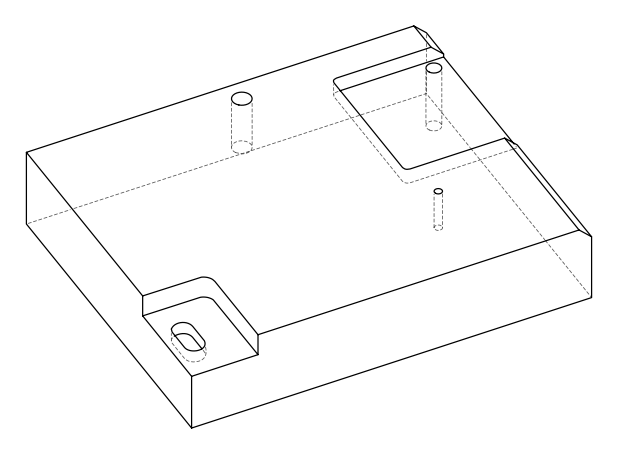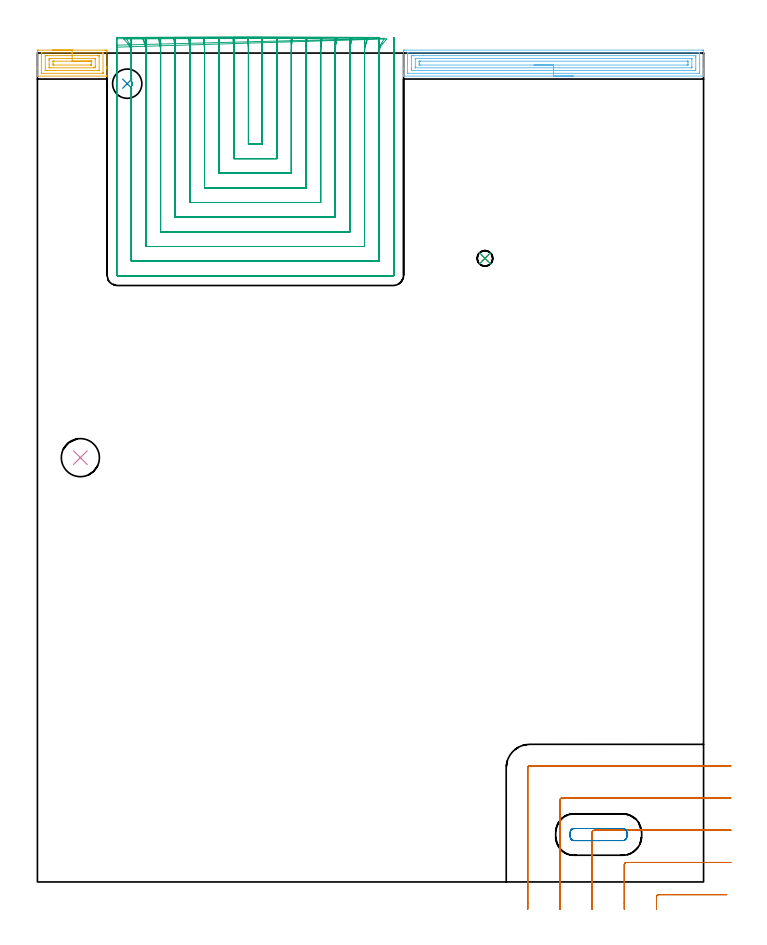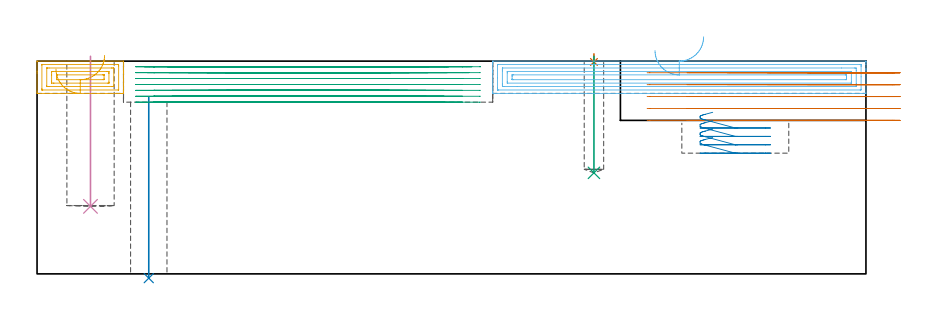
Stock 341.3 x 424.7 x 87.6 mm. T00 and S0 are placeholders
(PLAN: 9 operations, 7 tool changes, 70.4 min)
(1 SPOT_DRILL | STEP1POCKET | NXT0321_9005460120000 | 0.03 min | 1 mm3)
(2 INDEXABLE_INSERT_DRILL_THROUGH_HOLE_FROM_SOLID | STEP1HOLE | NXT0302_001 | 0.3 min | 15443 mm3)
(3 DRILL_BLIND_HOLE_INTO_CENTER | STEP1POCKET | NXT0301_051 | 0.19 min | 2248 mm3)
(4 INDEXABLE_INSERT_DRILL_BLIND_HOLE_FROM_SOLID | STEP1POCKET_1 | NXT0302_010 | 0.25 min | 17760 mm3)
(5 AREA_MILL | FG_CHAMFER_SURFACE | UGT0205_001 | 1.69 min | 3753 mm3)
(6 AREA_MILL_1 | FG_CHAMFER_SURFACE_1 | UGT0205_001 | 6.42 min | 14200 mm3)
(7 MILL_CORNER_NOTCH_RECTANGULAR | CORNER_NOTCH_RECTANGULAR | UGT0201_105 | Follow Part, ap 5.5, ae 75% | 6.16 min | 173171 mm3)
(8 MILL_RECTANGULAR_POCKET | POCKET_RECTANGULAR_STRAIGHT | UGT0201_133 | Follow Part, ap 3.75, ae 75% | 0.95 min | 11512 mm3)
(9 MILL_SLOT | SLOT_PARTIAL_RECTANGULAR | NXT0201_013 | Follow Part, ap 2.5, ae 75% | 54.4 min | 301579 mm3)
(TOOL NXT0321_9005460120000 | NC Spot Drill, 142deg, 12mm, Carbide, Uncoated | D12 PA142 FL30 Z2)
(TOOL NXT0302_001 | Index. Insert Drill 15mm [880-D1500L20-05] | D15 PA176 FL75 Z2)
(TOOL NXT0301_051 | Carbide Drill 8mm [860.1-0800-040A1-MM 2214] | D8 PA140 FL53 Z2)
(TOOL NXT0302_010 | Index. Insert Drill 19.5mm [880-D1950L25-05] | D19.5 PA176 FL98 Z2)
(TOOL UGT0205_001 | Chamfer Mill 20 x 3 x 45 deg. | D20 FL50 Z2)
(TOOL UGT0201_105 | End Mill 22 mm | D22 FL25 Z2)
(TOOL UGT0201_133 | Carbide End Mill 15.0 | D15 FL30 Z4)
(TOOL NXT0201_013 | ENDMILL 10mm | D10 FL30 Z4)
(OP 1 SPOT_DRILL)
G17 G21 G94 G90
T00 M6
G54
G17 G0 G90 X229.3 Y319.5 S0 M3
G43 Z97.6 H0
G94 G81 G98 Z87.256 F250. R90.6
G80
M5
M2
(OP 2 INDEXABLE_INSERT_DRILL_THROUGH_HOLE_FROM_SOLID)
G17 G21 G94 G90
T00 M6
G54
G17 G0 G90 X46. Y409. S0 M3
G43 Z97.6 H1
G94 G81 G98 Z-1.762 F250. R72.7
G80
M5
M2
(OP 3 DRILL_BLIND_HOLE_INTO_CENTER)
G17 G21 G94 G90
T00 M6
G54
G17 G0 G90 X229.3 Y319.5 S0 M3
G43 Z97.6 H1
G94 G81 G98 Z41.6 F250. R89.6
G80
M5
M2
(OP 4 INDEXABLE_INSERT_DRILL_BLIND_HOLE_FROM_SOLID)
G17 G21 G94 G90
T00 M6
G54
G17 G0 G90 X22. Y217.4 S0 M3
G43 Z97.6 H1
G94 G81 G98 Z27.8 F250. R89.6
G80
M5
M2
(OP 5 AREA_MILL)
G17 G21 G94 G90
T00 M6
G54
G17 G0 G90 X7.8 Y426.2 S1061 M3
G43 Z97.6 H0
Z84.3
G94 G1 X7.838 Z83.428 F250.
X7.952 Z82.563
X8.141 Z81.712
X8.403 Z80.88
X8.737 Z80.074
X9.14 Z79.3
X9.608 Z78.564
X10.14 Z77.872
X10.729 Z77.229
X11.372 Z76.64
X12.064 Z76.108
X12.8 Z75.64
X13.574 Z75.237
X14.38 Z74.903
X15.212 Z74.641
X16.064 Z74.452
X16.928 Z74.338
X17.8 Z74.3
X34.609
X35.082 Y426.199 Z74.301
X35.547 Y426.193 Z74.303
X35.592 Y426.191 Z74.305
X35.596 Y425.73 Z74.766
X35.6 Y425.213 Z75.283
Y417.784 Z82.709
Y417.052 Z83.447
Y416.902 Z83.596
X35.599 Y413.058 Z87.44
X35.59 Y412.905 Z87.592
X35.525 Y412.9 Z87.6
X0.075
X0.01 Y412.905 Z87.592
X0. Y413.06 Z87.438
Y417.052 Z83.447
Y417.784 Z82.709
Y425.214 Z75.282
X0.004 Y425.73 Z74.766
X0.008 Y426.191 Z74.305
X0.053 Y426.194 Z74.303
X0.518 Y426.2 Z74.3
X17.8
Y424.786 Z75.714
X33.371 Y424.785 Z75.715
X33.514 Y424.782 Z75.718
X33.579 Y424.779 Z75.721
X33.59 Y424.746 Z75.754
X33.594 Y424.7 Z75.8
X33.599 Y424.558 Z75.942
X33.6 Y414.847 Z85.653
X33.596 Y414.557 Z85.943
X33.59 Y414.364 Z86.136
X33.584 Y414.32 Z86.18
X33.566 Y414.318 Z86.182
X33.515 Y414.316 Z86.184
X33.309 Y414.314 Z86.186
X33.248
X2.229 Y414.315 Z86.185
X2.086 Y414.318 Z86.182
X2.021 Y414.321 Z86.179
X2.01 Y414.354 Z86.146
X2.006 Y414.4 Z86.1
X2.001 Y414.542 Z85.958
X2. Y424.253 Z76.247
X2.004 Y424.543 Z75.957
X2.01 Y424.736 Z75.764
X2.016 Y424.78 Z75.72
X2.034 Y424.782 Z75.718
X2.085 Y424.784 Z75.716
X2.291 Y424.786 Z75.714
X2.352
X17.8
Y423.372 Z77.128
X30.65 Y423.371 Z77.129
X31.246 Y423.37 Z77.13
X31.537 Y423.367 Z77.133
X31.573 Y423.365 Z77.135
X31.59 Y423.352 Z77.148
X31.595 Y423.27 Z77.23
X31.599 Y423.144 Z77.356
X31.6 Y415.956 Z84.544
X31.598 Y415.893 Z84.607
X31.59 Y415.767 Z84.733
X31.582 Y415.734 Z84.766
X31.572 Y415.732 Z84.768
X31.537 Y415.73 Z84.77
X30.942 Y415.729 Z84.771
X30.65 Y415.728 Z84.772
X4.95 Y415.729 Z84.771
X4.354 Y415.73 Z84.77
X4.063 Y415.733 Z84.767
X4.027 Y415.735 Z84.765
X4.01 Y415.748 Z84.752
X4.005 Y415.83 Z84.67
X4.001 Y415.956 Z84.544
X4. Y423.144 Z77.356
X4.002 Y423.207 Z77.293
X4.01 Y423.333 Z77.167
X4.018 Y423.366 Z77.134
X4.028 Y423.368 Z77.132
X4.063 Y423.37 Z77.13
X4.658 Y423.371 Z77.129
X4.95 Y423.372 Z77.128
X17.8
Y421.957 Z78.543
X29.121
X29.56 Y421.952 Z78.548
X29.581 Y421.951 Z78.549
X29.59 Y421.936 Z78.564
X29.595 Y421.872 Z78.628
X29.598 Y421.741 Z78.759
X29.6 Y421.479 Z79.021
Y417.948 Z82.552
Y417.784 Z82.716
X29.598 Y417.425 Z83.075
X29.594 Y417.245 Z83.255
X29.59 Y417.161 Z83.339
X29.516 Y417.149 Z83.351
X28.878 Y417.144 Z83.356
X28.636 Y417.143 Z83.357
X6.479
X6.04 Y417.148 Z83.352
X6.019 Y417.149 Z83.351
X6.01 Y417.164 Z83.336
X6.005 Y417.228 Z83.272
X6.002 Y417.359 Z83.141
X6. Y418.667 Z81.833
Y421.152 Z79.348
Y421.316 Z79.184
X6.002 Y421.675 Z78.825
X6.006 Y421.855 Z78.645
X6.01 Y421.939 Z78.561
X6.084 Y421.951 Z78.549
X6.722 Y421.956 Z78.544
X6.964 Y421.957 Z78.543
X17.8
Y420.543 Z79.957
X27.216 Y420.542 Z79.958
X27.438 Y420.539 Z79.961
X27.578 Y420.536 Z79.964
X27.59 Y420.502 Z79.998
X27.593 Y420.433 Z80.067
X27.599 Y419.941 Z80.559
Y418.667 Z81.833
X27.598 Y418.606 Z81.894
X27.594 Y418.576 Z81.924
X27.592 Y418.566 Z81.934
X27.548 Y418.564 Z81.936
X27.327 Y418.558 Z81.942
X27.216 Y418.557 Z81.943
X27.105
X8.384 Y418.558 Z81.942
X8.162 Y418.561 Z81.939
X8.022 Y418.564 Z81.936
X8.01 Y418.598 Z81.902
X8.007 Y418.667 Z81.833
X8.001 Y419.159 Z81.341
Y420.433 Z80.067
X8.002 Y420.494 Z80.006
X8.006 Y420.524 Z79.976
X8.008 Y420.534 Z79.966
X8.052 Y420.536 Z79.964
X8.273 Y420.542 Z79.958
X8.384 Y420.543 Z79.957
X8.495
X17.8
X18.672 Z79.995
X19.536 Z80.109
X20.388 Z80.298
X21.22 Z80.56
X22.026 Z80.894
X22.8 Z81.297
X23.536 Z81.765
X24.228 Z82.296
X24.871 Z82.886
X25.46 Z83.529
X25.992 Z84.221
X26.46 Z84.957
X26.863 Z85.731
X27.197 Z86.537
X27.459 Z87.369
X27.648 Z88.22
X27.762 Z89.085
X27.8 Z89.957
G0 Z97.6
M5
M2
(OP 6 AREA_MILL_1)
G17 G21 G94 G90
T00 M6
G54
G17 G0 G90 X274.45 Y412.9 S1061 M3
G43 Z97.6 H0
G94 G1 X274.412 Z96.728 F250.
X274.298 Z95.863
X274.109 Z95.012
X273.847 Z94.18
X273.513 Z93.374
X273.11 Z92.6
X272.642 Z91.864
X272.11 Z91.172
X271.521 Z90.529
X270.878 Z89.94
X270.186 Z89.408
X269.45 Z88.94
X268.676 Z88.537
X267.87 Z88.203
X267.038 Z87.941
X266.186 Z87.752
X265.322 Z87.638
X264.45 Z87.6
X187.751
X187.607 Y412.902 Z87.588
X187.6 Y412.91 Z87.581
Y413.219 Z87.281
Y413.655 Z86.844
Y414.253 Z86.242
Y416.318 Z84.179
Y416.902 Z83.593
Y417.331 Z83.164
Y425.438 Z75.059
X187.603 Y425.73 Z74.767
X187.609 Y426.192 Z74.306
X187.727 Y426.195 Z74.303
X188.197 Y426.2 Z74.3
X340.703
X341.124 Y426.196 Z74.302
X341.29 Y426.192 Z74.306
X341.3 Y426.021 Z74.476
Y416.902 Z83.593
Y416.318 Z84.179
Y416.019 Z84.478
Y414.253 Z86.242
Y413.655 Z86.844
Y413.219 Z87.28
Y412.91 Z87.581
X341.293 Y412.902 Z87.588
X341.149 Y412.9 Z87.6
X264.45
Y414.314 Z86.186
X189.981 Y414.315 Z86.185
X189.918 Y414.316 Z86.184
X189.61 Y414.324 Z86.176
X189.606 Y414.42 Z86.08
X189.602 Y414.629 Z85.871
X189.6 Y419.738 Z80.762
Y423.964 Z76.536
Y424.34 Z76.16
X189.605 Y424.718 Z75.782
X189.609 Y424.767 Z75.733
X189.613 Y424.78 Z75.72
X189.619 Y424.782 Z75.718
X189.669 Y424.784 Z75.716
X189.773 Y424.785 Z75.715
X189.981 Y424.786 Z75.714
X338.919 Y424.785 Z75.715
X338.982 Y424.784 Z75.716
X339.29 Y424.776 Z75.724
X339.294 Y424.68 Z75.82
X339.299 Y424.471 Z76.029
X339.3 Y419.362 Z81.138
Y415.136 Z85.364
X339.299 Y414.76 Z85.74
X339.295 Y414.383 Z86.117
X339.291 Y414.333 Z86.167
X339.287 Y414.32 Z86.18
X339.281 Y414.318 Z86.182
X339.231 Y414.316 Z86.184
X339.127 Y414.315 Z86.185
X338.919 Y414.314 Z86.186
X264.45
Y415.728 Z84.772
X191.764 Y415.729 Z84.771
X191.667 Y415.73 Z84.77
X191.632 Y415.732 Z84.768
X191.618 Y415.734 Z84.766
X191.61 Y415.749 Z84.751
X191.605 Y415.856 Z84.644
X191.602 Y416.019 Z84.481
X191.6 Y416.181 Z84.319
Y416.902 Z83.598
Y422.361 Z78.139
X191.605 Y423.081 Z77.419
X191.609 Y423.235 Z77.265
X191.627 Y423.365 Z77.135
X191.764 Y423.366 Z77.134
X192.364 Y423.371 Z77.129
X197.742 Y423.372 Z77.128
X337.136 Y423.371 Z77.129
X337.233 Y423.37 Z77.13
X337.268 Y423.368 Z77.132
X337.282 Y423.366 Z77.134
X337.29 Y423.351 Z77.149
X337.295 Y423.244 Z77.256
X337.298 Y423.081 Z77.419
X337.3 Y422.919 Z77.581
Y422.198 Z78.302
Y416.739 Z83.761
X337.295 Y416.019 Z84.481
X337.291 Y415.865 Z84.635
X337.273 Y415.735 Z84.765
X337.136 Y415.734 Z84.766
X336.536 Y415.729 Z84.771
X331.196 Y415.728 Z84.772
X264.45
Y417.143 Z83.357
X193.705
X193.656 Y417.144 Z83.356
X193.622 Y417.148 Z83.352
X193.61 Y417.151 Z83.349
X193.607 Y417.17 Z83.33
X193.602 Y417.357 Z83.143
X193.6 Y417.733 Z82.767
Y421.316 Z79.184
X193.605 Y421.731 Z78.769
X193.61 Y421.938 Z78.562
X193.617 Y421.951 Z78.549
X193.643 Y421.954 Z78.546
X193.699 Y421.956 Z78.544
X193.792 Y421.957 Z78.543
X335.195
X335.244 Y421.956 Z78.544
X335.278 Y421.952 Z78.548
X335.29 Y421.949 Z78.551
X335.293 Y421.93 Z78.57
X335.298 Y421.743 Z78.757
X335.3 Y421.367 Z79.133
Y417.836 Z82.664
Y417.784 Z82.716
X335.295 Y417.369 Z83.131
X335.29 Y417.162 Z83.338
X335.283 Y417.149 Z83.351
X335.257 Y417.146 Z83.354
X335.201 Y417.144 Z83.356
X335.108 Y417.143 Z83.357
X264.45
Y418.557 Z81.943
X196.112
X195.889 Y418.558 Z81.942
X195.741 Y418.561 Z81.939
X195.624 Y418.564 Z81.936
X195.609 Y418.571 Z81.929
X195.607 Y418.58 Z81.92
X195.604 Y418.667 Z81.833
X195.6 Y419.284 Z81.216
Y420.167 Z80.333
X195.601 Y420.433 Z80.067
X195.603 Y420.51 Z79.99
X195.606 Y420.528 Z79.972
X195.608 Y420.533 Z79.967
X195.63 Y420.536 Z79.964
X195.778 Y420.54 Z79.96
X196.001 Y420.543 Z79.957
X196.112
X332.788
X333.011 Y420.542 Z79.958
X333.159 Y420.54 Z79.96
X333.276 Y420.536 Z79.964
X333.291 Y420.529 Z79.971
X333.293 Y420.52 Z79.98
X333.296 Y420.433 Z80.067
X333.3 Y419.816 Z80.684
Y418.933 Z81.567
X333.299 Y418.667 Z81.833
X333.297 Y418.59 Z81.91
X333.294 Y418.572 Z81.928
X333.292 Y418.567 Z81.933
X333.27 Y418.564 Z81.936
X333.122 Y418.56 Z81.94
X332.899 Y418.557 Z81.943
X332.788
X264.45
X263.578 Z81.981
X262.714 Z82.095
X261.862 Z82.284
X261.03 Z82.546
X260.224 Z82.88
X259.45 Z83.283
X258.714 Z83.752
X258.022 Z84.283
X257.379 Z84.872
X256.79 Z85.515
X256.258 Z86.207
X255.79 Z86.943
X255.387 Z87.717
X255.053 Z88.523
X254.791 Z89.355
X254.602 Z90.207
X254.488 Z91.072
X254.45 Z91.943
G0 Z97.6
M5
M2
(OP 7 MILL_CORNER_NOTCH_RECTANGULAR)
G17 G21 G94 G90
T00 M6
G54
G17 G0 G90 X353.174 Y-6.5 S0 M3
G43 Z97.722 H0
Z82.817
G94 G1 X350.174 F250.
X318.294 F500.
G3 X317.2 Y-7.594 R1.1
G1 Y-11.
Y-14. F250.
G0 Z97.722
X355.3 Y10.
Z82.817
G1 X352.3
X301.794 F500.
G3 X300.7 Y8.906 R1.1
G1 Y-11.
Y-14. F250.
G0 Z97.722
X355.3 Y26.5
Z82.817
G1 X352.3
X285.294 F500.
G3 X284.2 Y25.406 R1.1
G1 Y-11.
Y-14. F250.
G0 Z97.722
X355.3 Y43.
Z82.817
G1 X352.3
X268.795 F500.
G3 X267.7 Y41.905 R1.1
G1 Y-11.
Y-14. F250.
G0 Z97.722
X355.3 Y59.5
Z82.817
G1 X352.3
X252.295 F500.
G3 X251.2 Y58.405 R1.1
G1 Y-11.
Y-14. F250.
G0 Z97.722
X353.174 Y-6.5
Z77.913
G1 X350.174
X318.294 F500.
G3 X317.2 Y-7.594 R1.1
G1 Y-11.
Y-14. F250.
G0 Z97.722
X355.3 Y10.
Z77.913
G1 X352.3
X301.794 F500.
G3 X300.7 Y8.906 R1.1
G1 Y-11.
Y-14. F250.
G0 Z97.722
X355.3 Y26.5
Z77.913
G1 X352.3
X285.295 F500.
G3 X284.2 Y25.405 R1.1
G1 Y-11.
Y-14. F250.
G0 Z97.722
X355.3 Y43.
Z77.913
G1 X352.3
X268.795 F500.
G3 X267.7 Y41.905 R1.1
G1 Y-11.
Y-14. F250.
G0 Z97.722
X355.3 Y59.5
Z77.913
G1 X352.3
X252.295 F500.
G3 X251.2 Y58.405 R1.1
G1 Y-11.
Y-14. F250.
G0 Z97.722
X353.174 Y-6.5
Z73.009
G1 X350.174
X318.294 F500.
G3 X317.2 Y-7.594 R1.1
G1 Y-11.
Y-14. F250.
G0 Z97.722
X355.3 Y10.
Z73.009
G1 X352.3
X301.794 F500.
G3 X300.7 Y8.906 R1.1
G1 Y-11.
Y-14. F250.
G0 Z97.722
X355.3 Y26.5
Z73.009
G1 X352.3
X285.294 F500.
G3 X284.2 Y25.406 R1.1
G1 Y-11.
Y-14. F250.
G0 Z97.722
X355.3 Y43.
Z73.009
G1 X352.3
X268.795 F500.
G3 X267.7 Y41.905 R1.1
G1 Y-11.
Y-14. F250.
G0 Z97.722
X355.3 Y59.5
Z73.009
G1 X352.3
X252.295 F500.
G3 X251.2 Y58.405 R1.1
G1 Y-11.
Y-14. F250.
G0 Z97.722
X353.174 Y-6.5
Z68.104
G1 X350.174
X318.294 F500.
G3 X317.2 Y-7.594 R1.1
G1 Y-11.
Y-14. F250.
G0 Z97.722
X355.3 Y10.
Z68.104
G1 X352.3
X301.794 F500.
G3 X300.7 Y8.906 R1.1
G1 Y-11.
Y-14. F250.
G0 Z97.722
X355.3 Y26.5
Z68.104
G1 X352.3
X285.294 F500.
G3 X284.2 Y25.406 R1.1
G1 Y-11.
Y-14. F250.
G0 Z97.722
X355.3 Y43.
Z68.104
G1 X352.3
X268.795 F500.
G3 X267.7 Y41.905 R1.1
G1 Y-11.
Y-14. F250.
G0 Z97.722
X355.3 Y59.5
Z68.104
G1 X352.3
X252.295 F500.
G3 X251.2 Y58.405 R1.1
G1 Y-11.
Y-14. F250.
G0 Z97.722
X353.174 Y-6.5
Z63.2
G1 X350.174
X318.294 F500.
G3 X317.2 Y-7.594 R1.1
G1 Y-11.
Y-14. F250.
G0 Z97.722
X355.3 Y10.
Z63.2
G1 X352.3
X301.794 F500.
G3 X300.7 Y8.906 R1.1
G1 Y-11.
Y-14. F250.
G0 Z97.722
X355.3 Y26.5
Z63.2
G1 X352.3
X285.294 F500.
G3 X284.2 Y25.406 R1.1
G1 Y-11.
Y-14. F250.
G0 Z97.722
X355.3 Y43.
Z63.2
G1 X352.3
X268.795 F500.
G3 X267.7 Y41.905 R1.1
G1 Y-11.
Y-14. F250.
G0 Z97.722
X355.3 Y59.5
Z63.2
G1 X352.3
X252.295 F500.
G3 X251.2 Y58.405 R1.1
G1 Y-11.
Y-14. F250.
G0 Z97.722
M5
M2
(OP 8 MILL_RECTANGULAR_POCKET)
G17 G21 G94 G90
T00 M6
G54
G17 G0 G90 X278.192 Y27.4 S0 M3
G43 Z97.722 H0
Z66.526
G94 G1 X275.1 Z65.698 F250.
X274.955 Z65.659
X274.583 Y27.341 Z65.558
X274.228 Y27.216 Z65.457
X273.901 Y27.03 Z65.356
X273.612 Y26.788 Z65.255
X273.37 Y26.499 Z65.154
X273.184 Y26.172 Z65.054
X273.059 Y25.817 Z64.953
X273. Y25.445 Z64.852
Y23.155 Z64.238
X273.059 Y22.783 Z64.137
X273.184 Y22.428 Z64.036
X273.37 Y22.101 Z63.935
X273.612 Y21.812 Z63.835
X273.901 Y21.57 Z63.734
X274.228 Y21.384 Z63.633
X274.583 Y21.259 Z63.532
X274.955 Y21.2 Z63.431
X275.1 Z63.392
X287.5 Z60.07
X299.9 F500.
G3 X302. Y23.3 R2.1
G1 Y25.3
G3 X299.9 Y27.4 R2.1
G1 X275.1
G3 X273. Y25.3 R2.1
G1 Y23.3
G3 X275.1 Y21.2 R2.1
G1 X287.5
X288.5
G0 X278.192 Y27.4 Z63.07
G1 X275.1 Z62.241 F250.
X274.955 Z62.202
X274.583 Y27.341 Z62.101
X274.228 Y27.216 Z62.001
X273.901 Y27.03 Z61.9
X273.612 Y26.788 Z61.799
X273.37 Y26.499 Z61.698
X273.184 Y26.172 Z61.597
X273.059 Y25.817 Z61.496
X273. Y25.445 Z61.395
Y23.155 Z60.782
X273.059 Y22.783 Z60.681
X273.184 Y22.428 Z60.58
X273.37 Y22.101 Z60.479
X273.612 Y21.812 Z60.378
X273.901 Y21.57 Z60.277
X274.228 Y21.384 Z60.176
X274.583 Y21.259 Z60.075
X274.955 Y21.2 Z59.974
X275.1 Z59.936
X287.5 Z56.613
X299.9 F500.
G3 X302. Y23.3 R2.1
G1 Y25.3
G3 X299.9 Y27.4 R2.1
G1 X275.1
G3 X273. Y25.3 R2.1
G1 Y23.3
G3 X275.1 Y21.2 R2.1
G1 X287.5
X288.5
G0 X278.192 Y27.4 Z59.613
G1 X275.1 Z58.785 F250.
X274.955 Z58.746
X274.583 Y27.341 Z58.645
X274.228 Y27.216 Z58.544
X273.901 Y27.03 Z58.443
X273.612 Y26.788 Z58.342
X273.37 Y26.499 Z58.241
X273.184 Y26.172 Z58.14
X273.059 Y25.817 Z58.04
X273. Y25.445 Z57.939
Y23.155 Z57.325
X273.059 Y22.783 Z57.224
X273.184 Y22.428 Z57.123
X273.37 Y22.101 Z57.022
X273.612 Y21.812 Z56.922
X273.901 Y21.57 Z56.821
X274.228 Y21.384 Z56.72
X274.583 Y21.259 Z56.619
X274.955 Y21.2 Z56.518
X275.1 Z56.479
X287.5 Z53.157
X299.9 F500.
G3 X302. Y23.3 R2.1
G1 Y25.3
G3 X299.9 Y27.4 R2.1
G1 X275.1
G3 X273. Y25.3 R2.1
G1 Y23.3
G3 X275.1 Y21.2 R2.1
G1 X287.5
X288.5
G0 X278.192 Y27.4 Z56.157
G1 X275.1 Z55.328 F250.
X274.955 Z55.289
X274.583 Y27.341 Z55.188
X274.228 Y27.216 Z55.088
X273.901 Y27.03 Z54.987
X273.612 Y26.788 Z54.886
X273.37 Y26.499 Z54.785
X273.184 Y26.172 Z54.684
X273.059 Y25.817 Z54.583
X273. Y25.445 Z54.482
Y23.155 Z53.869
X273.059 Y22.783 Z53.768
X273.184 Y22.428 Z53.667
X273.37 Y22.101 Z53.566
X273.612 Y21.812 Z53.465
X273.901 Y21.57 Z53.364
X274.228 Y21.384 Z53.263
X274.583 Y21.259 Z53.162
X274.955 Y21.2 Z53.061
X275.1 Z53.023
X287.5 Z49.7
X299.9 F500.
G3 X302. Y23.3 R2.1
G1 Y25.3
G3 X299.9 Y27.4 R2.1
G1 X275.1
G3 X273. Y25.3 R2.1
G1 Y23.3
G3 X275.1 Y21.2 R2.1
G1 X287.5
X288.5
G0 Z97.722
M5
M2
(OP 9 MILL_SLOT)
G17 G21 G94 G90
T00 M6
G54
G17 G0 G90 X107.694 Y432.692 S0 M3
G43 Z97.722 H0
Z85.29
G94 G1 X107.916 Y429.7 F250.
G2 X108.1 Y424.714 R67.5 F500.
G1 Y378.1
X115.1
Y424.707
G2 X115.285 Y429.7 R67.5
G1 X115.507 Y432.692 F250.
X100.143 Y432.69
X100.392 Y429.7
G2 X100.6 Y424.714 R60. F500.
G1 Y370.6
X122.6
Y424.707
G2 X122.808 Y429.7 R60.
G1 X123.058 Y432.69 F250.
X92.578 Y432.686
X92.863 Y429.7
G2 X93.1 Y424.714 R52.5 F500.
G1 Y363.1
X130.1
Y424.707
G2 X130.338 Y429.7 R52.5
G1 X130.623 Y432.686 F250.
X84.991 Y432.682
X85.323 Y429.7
G2 X85.6 Y424.714 R45. F500.
G1 Y355.6
X137.6
Y424.707
G2 X137.878 Y429.7 R45.
G1 X138.211 Y432.681 F250.
X77.368 Y432.673
X77.767 Y429.7
G2 X78.1 Y424.714 R37.5 F500.
G1 Y348.1
X145.1
Y424.707
G2 X145.434 Y429.7 R37.5
G1 X145.833 Y432.673 F250.
X69.684 Y432.658
X70.183 Y429.7
G2 X70.6 Y424.714 R30. F500.
G1 Y340.6
X152.6
Y424.707
G2 X153.018 Y429.7 R30.
G1 X153.518 Y432.658 F250.
X61.876 Y432.625
X62.541 Y429.7
G2 X63.1 Y424.714 R22.5 F500.
G1 Y333.1
X160.1
Y424.707
G2 X160.661 Y429.7 R22.5
G1 X161.327 Y432.625 F250.
X53.75 Y432.529
X54.747 Y429.7
G2 X55.6 Y424.714 R15. F500.
G1 Y325.6
X167.6
Y424.707
G2 X168.455 Y429.7 R15.
G1 X169.454 Y432.529 F250.
X44.208 Y431.941
X46.203 Y429.7
G2 X48.1 Y424.714 R7.5 F500.
G1 Y410.33
X48.174 Y410.226
G2 X48.181 Y407.797 R2.543
G1 X48.1 Y407.674
Y318.1
X175.1
Y423.676
X175.101 Y423.798
X175.1 Y423.92
Y424.707
G2 X177.003 Y429.7 R7.5
G1 X179. Y431.939 F250.
X40.6 Y427.714 F500.
Y424.714 F250.
Y311. F500.
G3 X41. Y310.6 R0.4
G1 X182.2
G3 X182.6 Y311. R0.4
G1 Y423.676
G2 X182.6 Y423.92 R5.398
G1 Y424.707
Y427.707 F250.
G0 Z97.722
X107.808 Y432.695
Z82.858
G1 X107.984 Y429.7
G2 X108.1 Y425.74 R67.5 F500.
G1 Y378.1
X115.1
Y425.745
G2 X115.216 Y429.7 R67.5
G1 X115.392 Y432.695 F250.
X100.271 Y432.693
X100.469 Y429.7
G2 X100.6 Y425.74 R60. F500.
G1 Y370.6
X122.6
Y425.745
G2 X122.73 Y429.7 R60.
G1 X122.928 Y432.693 F250.
X92.724 Y432.691
X92.95 Y429.7
G2 X93.1 Y425.74 R52.5 F500.
G1 Y363.1
X130.1
Y425.745
G2 X130.249 Y429.7 R52.5
G1 X130.475 Y432.691 F250.
X85.161 Y432.688
X85.425 Y429.7
G2 X85.6 Y425.74 R45. F500.
G1 Y355.6
X137.6
Y425.745
G2 X137.774 Y429.7 R45.
G1 X138.038 Y432.688 F250.
X77.574 Y432.683
X77.89 Y429.7
G2 X78.1 Y425.74 R37.5 F500.
G1 Y348.1
X145.1
Y425.745
G2 X145.309 Y429.7 R37.5
G1 X145.626 Y432.683 F250.
X69.942 Y432.674
X70.338 Y429.7
G2 X70.6 Y425.74 R30. F500.
G1 Y340.6
X152.6
Y425.745
G2 X152.862 Y429.7 R30.
G1 X153.257 Y432.674 F250.
X62.221 Y432.653
X62.749 Y429.7
G2 X63.1 Y425.74 R22.5 F500.
G1 Y333.1
X160.1
Y425.745
G2 X160.45 Y429.7 R22.5
G1 X160.978 Y432.653 F250.
X54.276 Y432.594
X55.068 Y429.7
G2 X55.6 Y425.74 R15. F500.
G1 Y325.6
X167.6
Y425.745
G2 X168.131 Y429.7 R15.
G1 X168.922 Y432.594 F250.
X45.386 Y432.248
X46.97 Y429.7
G2 X48.1 Y425.74 R7.5 F500.
G1 Y410.33
X48.174 Y410.226
G2 X48.181 Y407.797 R2.543
G1 X48.1 Y407.674
Y318.1
X175.1
Y425.745
G2 X176.228 Y429.7 R7.5
G1 X177.81 Y432.249 F250.
X40.6 Y428.74 F500.
Y425.74 F250.
Y311. F500.
G3 X41. Y310.6 R0.4
G1 X182.2
G3 X182.6 Y311. R0.4
G1 Y425.745
Y428.745 F250.
G0 Z97.722
X108.067 Y432.7
Z80.427
G1 X108.097 Y429.7
G2 X108.1 Y429.03 R67.5 F500.
G1 Y378.1
X115.1
Y429.031
G2 X115.103 Y429.7 R67.5
G1 X115.133 Y432.7 F250.
X100.563
X100.596 Y429.7
G2 X100.6 Y429.03 R60. F500.
G1 Y370.6
X122.6
Y429.031
G2 X122.604 Y429.7 R60.
G1 X122.637 Y432.7 F250.
X93.057
X93.096 Y429.7
G2 X93.1 Y429.03 R52.5 F500.
G1 Y363.1
X130.1
Y429.031
G2 X130.104 Y429.7 R52.5
G1 X130.143 Y432.7 F250.
X85.55
X85.595 Y429.7
G2 X85.6 Y429.03 R45. F500.
G1 Y355.6
X137.6
Y429.031
G2 X137.605 Y429.7 R45.
G1 X137.65 Y432.7 F250.
X78.04
X78.094 Y429.7
G2 X78.1 Y429.03 R37.5 F500.
G1 Y348.1
X145.1
Y429.031
G2 X145.106 Y429.7 R37.5
G1 X145.16 Y432.7 F250.
X70.525 Y432.699
X70.593 Y429.7
G2 X70.6 Y429.03 R30. F500.
G1 Y340.6
X152.6
Y429.031
G2 X152.607 Y429.7 R30.
G1 X152.674 Y432.699 F250.
X63.001
X63.09 Y429.7
G2 X63.1 Y429.03 R22.5 F500.
G1 Y333.1
X160.1
Y429.031
G2 X160.11 Y429.7 R22.5
G1 X160.199 Y432.699 F250.
X55.451 Y432.697
X55.585 Y429.7
G2 X55.6 Y429.03 R15. F500.
G1 Y325.6
X167.6
Y429.031
G2 X167.615 Y429.7 R15.
G1 X167.749 Y432.697 F250.
X47.802 Y432.688
X48.07 Y429.7
G2 X48.1 Y429.03 R7.5 F500.
G1 Y410.33
G2 X48.377 Y409.743 R2.578
X48.2 Y407.832 R2.543
G1 X48.18 Y407.794
X48.1 Y407.674
Y318.1
X175.1
Y429.031
G2 X175.13 Y429.7 R7.5
G1 X175.398 Y432.688 F250.
X40.6 Y432.03
Y429.03
Y311. F500.
G3 X41. Y310.6 R0.4
G1 X182.2
G3 X182.6 Y311. R0.4
G1 Y429.031
Y432.031 F250.
G0 X108.1 Y432.7 Z77.995
G1 Y429.7
Y378.1 F500.
X115.1
Y429.7
Y432.7 F250.
X100.6
Y429.7
Y370.6 F500.
X122.6
Y429.7
Y432.7 F250.
X93.1
Y429.7
Y363.1 F500.
X130.1
Y429.7
Y432.7 F250.
X85.6
Y429.7
Y355.6 F500.
X137.6
Y429.7
Y432.7 F250.
X78.1
Y429.7
Y348.1 F500.
X145.1
Y429.7
Y432.7 F250.
X70.6
Y429.7
Y340.6 F500.
X152.6
Y429.7
Y432.7 F250.
X63.1
Y429.7
Y333.1 F500.
X160.1
Y429.7
Y432.7 F250.
X55.6
Y429.7
Y325.6 F500.
X167.6
Y429.7
Y432.7 F250.
X48.1
Y429.7
Y410.332 F500.
G2 X48.462 Y409.405 R2.578
X48.327 Y408.113 R2.539
X48.18 Y407.794 R2.534
G1 X48.1 Y407.674
Y318.1
X175.1
Y429.7
Y432.7 F250.
X40.6
Y429.7
Y311. F500.
G3 X41. Y310.6 R0.4
G1 X182.2
G3 X182.6 Y311. R0.4
G1 Y429.7
Y432.7 F250.
G0 X108.1 Z75.563
G1 Y429.7
Y378.1 F500.
X115.1
Y429.7
Y432.7 F250.
X100.6
Y429.7
Y370.6 F500.
X122.6
Y429.7
Y432.7 F250.
X93.1
Y429.7
Y363.1 F500.
X130.1
Y429.7
Y432.7 F250.
X85.6
Y429.7
Y355.6 F500.
X137.6
Y429.7
Y432.7 F250.
X78.1
Y429.7
Y348.1 F500.
X145.1
Y429.7
Y432.7 F250.
X70.6
Y429.7
Y340.6 F500.
X152.6
Y429.7
Y432.7 F250.
X63.1
Y429.7
Y333.1 F500.
X160.1
Y429.7
Y432.7 F250.
X55.6
Y429.7
Y325.6 F500.
X167.6
Y429.7
Y432.7 F250.
X48.1
Y429.7
Y410.332 F500.
G2 X48.462 Y409.405 R2.575
X48.181 Y407.797 R2.539
G1 X48.1 Y407.674
Y318.1
X175.1
Y429.7
Y432.7 F250.
X40.6
Y429.7
Y311. F500.
G3 X41. Y310.6 R0.4
G1 X182.2
G3 X182.6 Y311. R0.4
G1 Y429.7
Y432.7 F250.
G0 X108.1 Z73.132
G1 Y429.7
Y378.1 F500.
X115.1
Y429.7
Y432.7 F250.
X100.6
Y429.7
Y370.6 F500.
X122.6
Y429.7
Y432.7 F250.
X93.1
Y429.7
Y363.1 F500.
X130.1
Y429.7
Y432.7 F250.
X85.6
Y429.7
Y355.6 F500.
X137.6
Y429.7
Y432.7 F250.
X78.1
Y429.7
Y348.1 F500.
X145.1
Y429.7
Y432.7 F250.
X70.6
Y429.7
Y340.6 F500.
X152.6
Y429.7
Y432.7 F250.
X63.1
Y429.7
Y333.1 F500.
X160.1
Y429.7
Y432.7 F250.
X55.6
Y429.7
Y325.6 F500.
X167.6
Y429.7
Y432.7 F250.
X48.1
Y429.7
Y410.332 F500.
G2 X48.462 Y409.405 R2.575
X48.181 Y407.797 R2.538
G1 X48.1 Y407.674
Y318.1
X175.1
Y429.7
Y432.7 F250.
X40.6
Y429.7
Y311. F500.
G3 X41. Y310.6 R0.4
G1 X182.2
G3 X182.6 Y311. R0.4
G1 Y429.7
Y432.7 F250.
G0 X108.1 Z70.7
G1 Y429.7
Y378.1 F500.
X115.1
Y429.7
Y432.7 F250.
X100.6
Y429.7
Y370.6 F500.
X122.6
Y429.7
Y432.7 F250.
X93.1
Y429.7
Y363.1 F500.
X130.1
Y429.7
Y432.7 F250.
X85.6
Y429.7
Y355.6 F500.
X137.6
Y429.7
Y432.7 F250.
X78.1
Y429.7
Y348.1 F500.
X145.1
Y429.7
Y432.7 F250.
X70.6
Y429.7
Y340.6 F500.
X152.6
Y429.7
Y432.7 F250.
X63.1
Y429.7
Y333.1 F500.
X160.1
Y429.7
Y432.7 F250.
X55.6
Y429.7
Y325.6 F500.
X167.6
Y429.7
Y432.7 F250.
X48.1
Y429.7
Y410.332 F500.
G2 X48.462 Y409.403 R2.575
X48.181 Y407.797 R2.537
G1 X48.1 Y407.674
Y318.1
X175.1
Y429.7
Y432.7 F250.
X40.6
Y429.7
Y311. F500.
G3 X41. Y310.6 R0.4
G1 X182.2
G3 X182.6 Y311. R0.4
G1 Y429.7
Y432.7 F250.
G0 Z97.722
M5
M2
